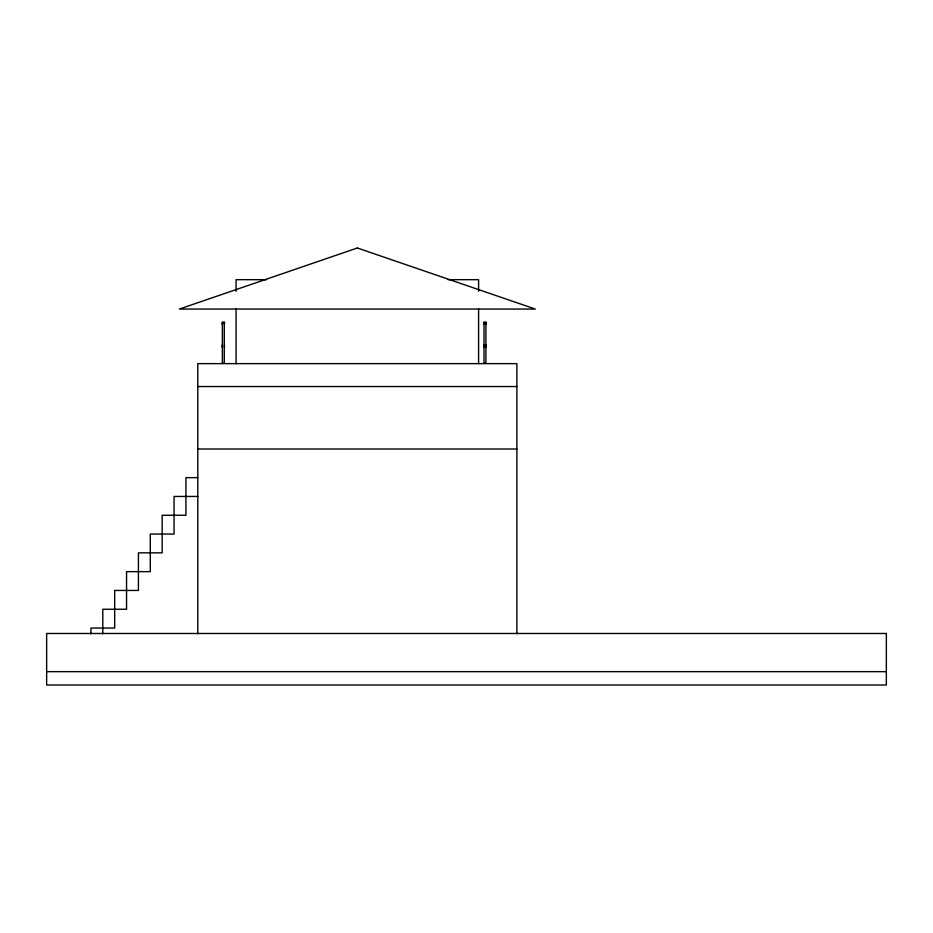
<?xml version="1.0" encoding="UTF-8"?>
<svg xmlns="http://www.w3.org/2000/svg" width="933" height="933" viewBox="0 0 933 933"><rect width="100%" height="100%" fill="white"/><g stroke="black" fill="none" stroke-linecap="round" stroke-linejoin="round"><path stroke-width="1.4" d="M266.581 279.667L236.084 279.667L236.084 291.248M448.097 279.667L478.594 279.667L478.594 291.248M197.796 386.542L516.882 386.542M197.796 449.006L516.882 449.006M197.796 477.649L185.924 477.649L185.924 515.249L162.167 515.249L162.167 552.849L138.422 552.849L138.422 590.449L114.677 590.449L114.677 628.049L90.921 628.049L90.921 633.834M197.796 496.449L174.051 496.449L174.051 534.049L150.295 534.049L150.295 571.649L126.55 571.649L126.55 609.249L102.805 609.249L102.805 633.834M46.65 671.655L886.35 671.655M516.882 633.752L516.882 363.637L197.796 363.637L197.796 633.752M486.116 324.322L486.116 322.037L483.83 322.037L483.83 324.322M486.116 344.93L486.116 347.228M483.83 344.93L483.83 347.228M478.594 308.625L478.594 363.637M236.084 308.625L236.084 363.637M224.468 324.322L224.468 322.037L222.182 322.037L222.182 324.322M224.468 344.93L224.468 347.228M222.182 344.93L222.182 347.228M357.339 247.991L179.369 309.056L535.309 309.056L357.339 247.991M224.282 323.18L222.369 323.18L222.369 363.252L224.282 363.252L224.282 323.18M485.93 323.18L484.017 323.18L484.017 363.252L485.93 363.252L485.93 323.18M886.35 633.484L46.65 633.484L46.65 685.009L886.35 685.009L886.35 633.484"/></g></svg>
